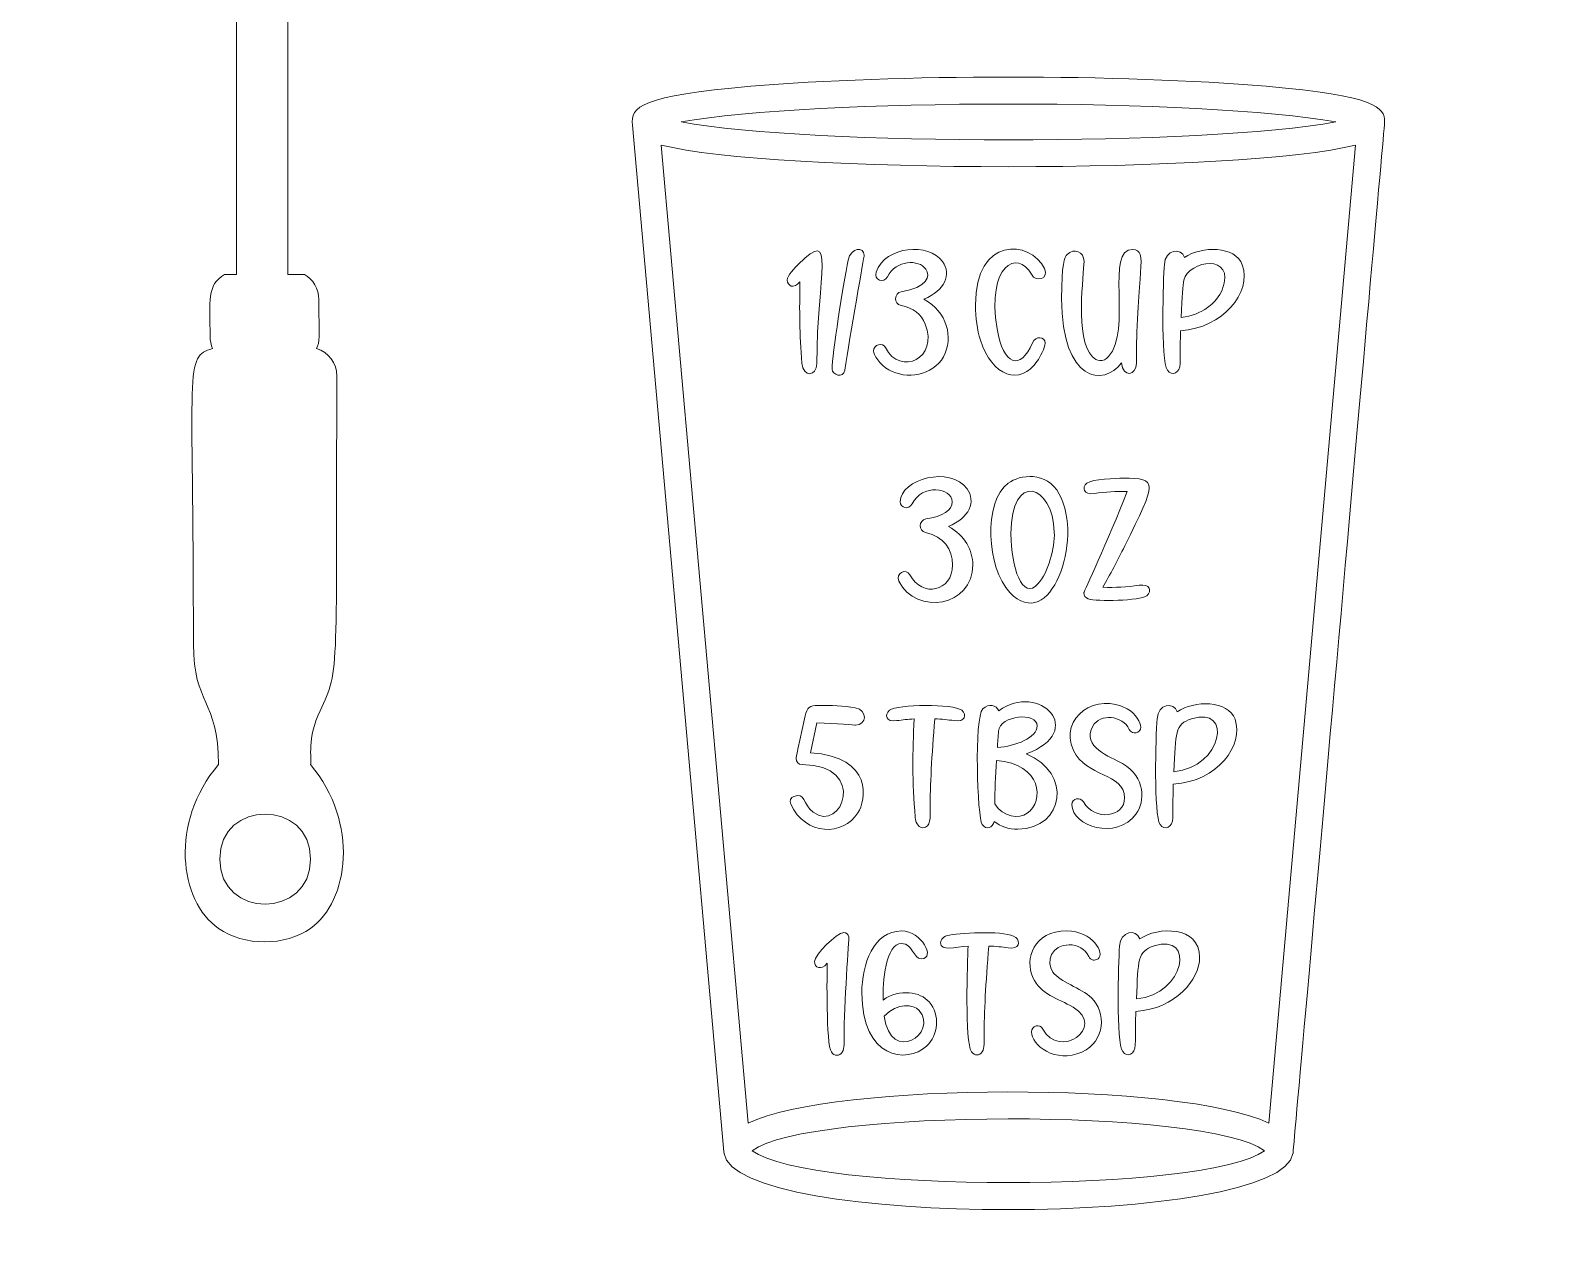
# Model space of a CAD drawing. Header units: inches. Extents: x -3.39 to 2.61, y -15.49 to -9.49.
# Drawn here: x -1.455 to 0.297, y -14.111 to -12.691 of the extents above; entities that cross this region are included whole.
import ezdxf

# ---------------------------------------------------------------- set-up
doc = ezdxf.new("R2010")
doc.units = ezdxf.units.IN
doc.header["$MEASUREMENT"] = 0
doc.layers.add('_U+0421_U+043B_U+043E_U+0439 1', color=7, linetype='Continuous')

msp = doc.modelspace()

# ---------------------------------------------------------------- linework, layer by layer
at = {"layer": '_U+0421_U+043B_U+043E_U+0439 1', "color": 1, "lineweight": 9, "true_color": 0xff0000}
msp.add_open_spline([(2.6111, -12.4861), (2.6111, -14.143), (1.268, -15.4861), (-0.3889, -15.4861), (-2.0457, -15.4861), (-3.3889, -14.143), (-3.3889, -12.4861), (-3.3889, -10.8293), (-2.0457, -9.4861), (-0.3889, -9.4861), (1.268, -9.4861), (2.6111, -10.8293), (2.6111, -12.4861)], degree=3, knots=[0, 0, 0, 0, 1, 1, 1, 2, 2, 2, 3, 3, 3, 4, 4, 4, 4], dxfattribs=at)
at = {"layer": '_U+0421_U+043B_U+043E_U+0439 1', "color": 7, "lineweight": 9, "true_color": 0xffffff}
for points, knots in [([(-0.9325, -11.8832), (-0.9325, -11.6248), (-1.0436, -11.4165), (-1.1825, -11.4165), (-1.3214, -11.4165), (-1.4325, -11.6248), (-1.4325, -11.8832), (-1.4325, -12.1234), (-1.3395, -12.2151), (-1.2158, -12.2262), (-1.2158, -12.2262), (-1.2158, -12.9748), (-1.2158, -12.9748), (-1.2158, -12.9748), (-1.2297, -12.9748), (-1.2297, -12.9748), (-1.2506, -12.9873), (-1.2464, -13.0054), (-1.2464, -13.047), (-1.2464, -13.0512), (-1.245, -13.0568), (-1.2436, -13.0609), (-1.2769, -13.0709), (-1.2658, -13.0788), (-1.2658, -13.404), (-1.2658, -13.4757), (-1.2367, -13.4675), (-1.2367, -13.5443), (-1.2936, -13.6109), (-1.2825, -13.7026), (-1.2367, -13.7345), (-1.2075, -13.7554), (-1.1589, -13.7554), (-1.1297, -13.7345), (-1.0853, -13.7026), (-1.0728, -13.6123), (-1.1297, -13.5443), (-1.1283, -13.5373), (-1.1339, -13.5137), (-1.1186, -13.4818), (-1.095, -13.4332), (-1.1006, -13.4332), (-1.0992, -13.0929), (-1.0992, -13.0776), (-1.1089, -13.0651), (-1.1228, -13.0609), (-1.1186, -13.0526), (-1.12, -13.0512), (-1.12, -13.004), (-1.12, -12.9915), (-1.127, -12.9804), (-1.1367, -12.9748), (-1.1367, -12.9748), (-1.1561, -12.9748), (-1.1561, -12.9748), (-1.1561, -12.9748), (-1.1561, -12.2262), (-1.1561, -12.2262), (-1.0325, -12.2137), (-0.9325, -12.1207), (-0.9325, -11.8832)], [0, 0, 0, 0, 1, 1, 1, 2, 2, 2, 3, 3, 3, 4, 4, 4, 5, 5, 5, 6, 6, 6, 7, 7, 7, 8, 8, 8, 9, 9, 9, 10, 10, 10, 11, 11, 11, 12, 12, 12, 13, 13, 13, 14, 14, 14, 15, 15, 15, 16, 16, 16, 17, 17, 17, 18, 18, 18, 19, 19, 19, 20, 20, 20, 20]), ([(0.0114, -13.996), (0.0114, -13.996), (0.0116, -13.996), (0.0116, -13.996), (0.0117, -13.9948), (0.118, -12.7988), (0.118, -12.7977), (0.118, -12.7805), (0.1081, -12.7674), (-0.0197, -12.7563), (-0.1852, -12.742), (-0.4527, -12.742), (-0.6183, -12.7563), (-0.7456, -12.7674), (-0.7586, -12.78), (-0.7557, -12.8014), (-0.7557, -12.8014), (-0.6497, -13.9942), (-0.6497, -13.9942), (-0.6497, -13.9942), (-0.6494, -13.996), (-0.6494, -13.996), (-0.6494, -13.996), (-0.6494, -13.996), (-0.6494, -13.996), (-0.6374, -14.0835), (-0.0005, -14.0825), (0.0114, -13.996)], [0, 0, 0, 0, 1, 1, 1, 2, 2, 2, 3, 3, 3, 4, 4, 4, 5, 5, 5, 6, 6, 6, 7, 7, 7, 8, 8, 8, 9, 9, 9, 9]), ([(-0.6991, -12.7977), (-0.5469, -12.77), (-0.0913, -12.7699), (0.0612, -12.7977), (-0.091, -12.8254), (-0.5467, -12.8255), (-0.6991, -12.7977)], [0, 0, 0, 0, 1, 1, 1, 2, 2, 2, 2]), ([(-0.6213, -13.9607), (-0.6213, -13.9607), (-0.7223, -12.8245), (-0.7223, -12.8245), (-0.5935, -12.858), (-0.0445, -12.8581), (0.0843, -12.8245), (0.0843, -12.8245), (-0.0167, -13.9607), (-0.0167, -13.9607), (-0.1182, -13.9119), (-0.5219, -13.913), (-0.6213, -13.9607)], [0, 0, 0, 0, 1, 1, 1, 2, 2, 2, 3, 3, 3, 4, 4, 4, 4]), ([(-0.5759, -12.9814), (-0.5759, -12.9762), (-0.5668, -12.9668), (-0.5632, -12.9631), (-0.5179, -12.9179), (-0.5416, -12.9743), (-0.5416, -13.0786), (-0.5416, -13.0931), (-0.5575, -13.0952), (-0.5589, -13.0778), (-0.5617, -13.0443), (-0.5619, -13.0163), (-0.5612, -12.9835), (-0.5684, -12.9922), (-0.5759, -12.9883), (-0.5759, -12.9814)], [0, 0, 0, 0, 1, 1, 1, 2, 2, 2, 3, 3, 3, 4, 4, 4, 5, 5, 5, 5]), ([(-0.3516, -13.0512), (-0.3554, -13.0392), (-0.3573, -13.0254), (-0.3573, -13.0104), (-0.3573, -12.9299), (-0.2936, -12.9345), (-0.2771, -12.9681), (-0.2718, -12.9795), (-0.2865, -12.9849), (-0.2922, -12.9747), (-0.3083, -12.9451), (-0.3446, -12.964), (-0.3322, -13.0381), (-0.325, -13.0803), (-0.305, -13.0873), (-0.2911, -13.0544), (-0.2877, -13.0461), (-0.2763, -13.0464), (-0.2763, -13.0547), (-0.2763, -13.06), (-0.2825, -13.0711), (-0.2855, -13.0755), (-0.3051, -13.1048), (-0.3384, -13.0934), (-0.3516, -13.0512)], [0, 0, 0, 0, 1, 1, 1, 2, 2, 2, 3, 3, 3, 4, 4, 4, 5, 5, 5, 6, 6, 6, 7, 7, 7, 8, 8, 8, 8]), ([(-0.5238, -13.0849), (-0.5238, -13.0681), (-0.5111, -12.9864), (-0.5052, -12.9584), (-0.502, -12.9431), (-0.4866, -12.9424), (-0.4866, -12.9525), (-0.4866, -12.9525), (-0.5031, -13.0474), (-0.5092, -13.086), (-0.5108, -13.0961), (-0.5238, -13.0915), (-0.5238, -13.0849)], [0, 0, 0, 0, 1, 1, 1, 2, 2, 2, 3, 3, 3, 4, 4, 4, 4]), ([(-0.4728, -12.9723), (-0.4616, -12.941), (-0.4113, -12.9379), (-0.3956, -12.9599), (-0.3848, -12.9748), (-0.3929, -12.9937), (-0.4172, -13.0036), (-0.3902, -13.0183), (-0.3824, -13.0484), (-0.3944, -13.0704), (-0.4069, -13.0926), (-0.4376, -13.0972), (-0.4579, -13.0857), (-0.4688, -13.0796), (-0.4757, -13.0676), (-0.4757, -13.0638), (-0.4757, -13.0562), (-0.4652, -13.0533), (-0.462, -13.0598), (-0.4443, -13.0937), (-0.3997, -13.072), (-0.4156, -13.0325), (-0.4202, -13.0209), (-0.4294, -13.0138), (-0.4437, -13.011), (-0.4525, -13.0091), (-0.4518, -12.9963), (-0.4437, -12.995), (-0.4129, -12.9902), (-0.4094, -12.9768), (-0.4151, -12.9686), (-0.423, -12.9571), (-0.4496, -12.9577), (-0.4595, -12.9775), (-0.4637, -12.9861), (-0.4757, -12.9811), (-0.4728, -12.9723)], [0, 0, 0, 0, 1, 1, 1, 2, 2, 2, 3, 3, 3, 4, 4, 4, 5, 5, 5, 6, 6, 6, 7, 7, 7, 8, 8, 8, 9, 9, 9, 10, 10, 10, 11, 11, 11, 12, 12, 12, 12]), ([(-0.2572, -13.0027), (-0.2572, -12.963), (-0.254, -12.9546), (-0.2509, -12.9516), (-0.2425, -12.9438), (-0.2312, -12.9484), (-0.2312, -12.9598), (-0.2312, -12.9737), (-0.2422, -13.0492), (-0.2215, -13.0704), (-0.2168, -13.0754), (-0.2089, -13.0772), (-0.2026, -13.0702), (-0.1754, -13.0402), (-0.2067, -12.9447), (-0.1748, -12.9458), (-0.1556, -12.9465), (-0.1704, -12.972), (-0.1704, -13.0781), (-0.1704, -13.0926), (-0.1859, -13.0949), (-0.1877, -13.0777), (-0.2077, -13.105), (-0.2572, -13.1008), (-0.2572, -13.0027)], [0, 0, 0, 0, 1, 1, 1, 2, 2, 2, 3, 3, 3, 4, 4, 4, 5, 5, 5, 6, 6, 6, 7, 7, 7, 8, 8, 8, 8]), ([(-0.1343, -13.0861), (-0.1343, -13.0861), (-0.1343, -13.0861), (-0.1343, -13.0861), (-0.1292, -13.0933), (-0.1196, -13.0895), (-0.1196, -13.0782), (-0.1196, -13.0631), (-0.1194, -13.0509), (-0.1191, -13.0402), (-0.0703, -13.0371), (-0.0358, -12.996), (-0.0473, -12.9638), (-0.0555, -12.9414), (-0.0947, -12.9416), (-0.1145, -12.9551), (-0.1183, -12.943), (-0.1369, -12.9456), (-0.1379, -12.9633), (-0.1391, -12.9797), (-0.1423, -13.0747), (-0.1343, -13.0861)], [0, 0, 0, 0, 1, 1, 1, 2, 2, 2, 3, 3, 3, 4, 4, 4, 5, 5, 5, 6, 6, 6, 7, 7, 7, 7]), ([(-0.0708, -12.9926), (-0.0766, -13.0073), (-0.0943, -13.0225), (-0.1183, -13.0247), (-0.1171, -13.0001), (-0.1164, -12.9872), (-0.1152, -12.9816), (-0.1103, -12.9583), (-0.0538, -12.9494), (-0.0708, -12.9926)], [0, 0, 0, 0, 1, 1, 1, 2, 2, 2, 3, 3, 3, 3]), ([(-0.3671, -13.2237), (-0.3563, -13.2387), (-0.3644, -13.2576), (-0.3887, -13.2675), (-0.3696, -13.2779), (-0.3604, -13.2957), (-0.3604, -13.3122), (-0.3604, -13.3605), (-0.426, -13.3718), (-0.4464, -13.331), (-0.4508, -13.3219), (-0.4374, -13.3157), (-0.4335, -13.3237), (-0.4192, -13.351), (-0.3839, -13.3433), (-0.3839, -13.3123), (-0.3839, -13.2941), (-0.394, -13.2791), (-0.4152, -13.2748), (-0.4241, -13.2729), (-0.4232, -13.2602), (-0.4151, -13.2589), (-0.3948, -13.2557), (-0.3844, -13.249), (-0.3844, -13.2389), (-0.3844, -13.222), (-0.4192, -13.2178), (-0.431, -13.2414), (-0.4348, -13.2491), (-0.4447, -13.246), (-0.4447, -13.239), (-0.4447, -13.2121), (-0.3862, -13.197), (-0.3671, -13.2237)], [0, 0, 0, 0, 1, 1, 1, 2, 2, 2, 3, 3, 3, 4, 4, 4, 5, 5, 5, 6, 6, 6, 7, 7, 7, 8, 8, 8, 9, 9, 9, 10, 10, 10, 11, 11, 11, 11]), ([(-0.26, -13.2299), (-0.2748, -13.203), (-0.3056, -13.2071), (-0.3195, -13.2175), (-0.3483, -13.2389), (-0.3443, -13.316), (-0.3174, -13.3443), (-0.2706, -13.3935), (-0.231, -13.2833), (-0.26, -13.2299)], [0, 0, 0, 0, 1, 1, 1, 2, 2, 2, 3, 3, 3, 3]), ([(-0.3161, -13.276), (-0.3161, -13.2029), (-0.2675, -13.2182), (-0.2657, -13.2742), (-0.2651, -13.2931), (-0.2724, -13.3204), (-0.2848, -13.3343), (-0.3025, -13.3542), (-0.3161, -13.3154), (-0.3161, -13.276)], [0, 0, 0, 0, 1, 1, 1, 2, 2, 2, 3, 3, 3, 3]), ([(-0.1859, -13.2116), (-0.1445, -13.2116), (-0.1467, -13.215), (-0.1839, -13.2903), (-0.1924, -13.3074), (-0.2009, -13.3235), (-0.2094, -13.3383), (-0.1953, -13.3386), (-0.1813, -13.3382), (-0.1672, -13.3359), (-0.1542, -13.3339), (-0.1521, -13.3428), (-0.1584, -13.348), (-0.1657, -13.3541), (-0.217, -13.3551), (-0.2263, -13.3517), (-0.2296, -13.3505), (-0.2315, -13.3479), (-0.2315, -13.3445), (-0.2315, -13.3445), (-0.2035, -13.2842), (-0.181, -13.227), (-0.1939, -13.2269), (-0.2061, -13.2273), (-0.2191, -13.2293), (-0.2316, -13.2314), (-0.2342, -13.2224), (-0.2278, -13.2173), (-0.2217, -13.2123), (-0.1937, -13.2116), (-0.1859, -13.2116)], [0, 0, 0, 0, 1, 1, 1, 2, 2, 2, 3, 3, 3, 4, 4, 4, 5, 5, 5, 6, 6, 6, 7, 7, 7, 8, 8, 8, 9, 9, 9, 10, 10, 10, 10]), ([(-0.3302, -13.4816), (-0.3332, -13.4749), (-0.342, -13.473), (-0.3487, -13.4794), (-0.3592, -13.4896), (-0.355, -13.6062), (-0.3496, -13.6139), (-0.345, -13.6204), (-0.3374, -13.6177), (-0.3355, -13.6103), (-0.3281, -13.6159), (-0.3188, -13.6193), (-0.3081, -13.6193), (-0.254, -13.6183), (-0.2442, -13.5536), (-0.2986, -13.5319), (-0.2266, -13.5054), (-0.2832, -13.4478), (-0.3302, -13.4816)], [0, 0, 0, 0, 1, 1, 1, 2, 2, 2, 3, 3, 3, 4, 4, 4, 5, 5, 5, 6, 6, 6, 6]), ([(-0.1705, -13.6013), (-0.1937, -13.6332), (-0.2452, -13.6155), (-0.2452, -13.5909), (-0.2452, -13.5838), (-0.2357, -13.5809), (-0.2319, -13.5876), (-0.2188, -13.6105), (-0.184, -13.6054), (-0.184, -13.5828), (-0.1843, -13.5537), (-0.2292, -13.559), (-0.2435, -13.5277), (-0.2609, -13.489), (-0.2161, -13.4594), (-0.1809, -13.4796), (-0.171, -13.4854), (-0.1652, -13.4958), (-0.1652, -13.5007), (-0.1652, -13.5075), (-0.1751, -13.5106), (-0.1786, -13.5033), (-0.1865, -13.4868), (-0.2127, -13.4846), (-0.221, -13.4996), (-0.2347, -13.5241), (-0.2006, -13.5349), (-0.1866, -13.543), (-0.1593, -13.5588), (-0.1604, -13.5874), (-0.1705, -13.6013)], [0, 0, 0, 0, 1, 1, 1, 2, 2, 2, 3, 3, 3, 4, 4, 4, 5, 5, 5, 6, 6, 6, 7, 7, 7, 8, 8, 8, 9, 9, 9, 10, 10, 10, 10]), ([(-0.4938, -13.6004), (-0.511, -13.6272), (-0.5547, -13.6276), (-0.5718, -13.5901), (-0.5737, -13.586), (-0.5721, -13.5827), (-0.5685, -13.5812), (-0.5551, -13.5756), (-0.5579, -13.5906), (-0.5459, -13.5996), (-0.5126, -13.6247), (-0.4817, -13.5443), (-0.5587, -13.5443), (-0.5631, -13.5443), (-0.5656, -13.5409), (-0.5656, -13.5371), (-0.5656, -13.5366), (-0.5656, -13.5363), (-0.5553, -13.4875), (-0.5533, -13.4782), (-0.5491, -13.4755), (-0.5403, -13.4755), (-0.5243, -13.4755), (-0.5108, -13.4757), (-0.497, -13.4782), (-0.4818, -13.4811), (-0.484, -13.4984), (-0.4965, -13.4984), (-0.4965, -13.4984), (-0.5195, -13.4962), (-0.5415, -13.4959), (-0.5415, -13.4959), (-0.5489, -13.5304), (-0.5489, -13.5304), (-0.475, -13.5356), (-0.4846, -13.5861), (-0.4938, -13.6004)], [0, 0, 0, 0, 1, 1, 1, 2, 2, 2, 3, 3, 3, 4, 4, 4, 5, 5, 5, 6, 6, 6, 7, 7, 7, 8, 8, 8, 9, 9, 9, 10, 10, 10, 11, 11, 11, 12, 12, 12, 12]), ([(-0.382, -13.4932), (-0.3889, -13.4921), (-0.3965, -13.4914), (-0.4045, -13.4911), (-0.4081, -13.5341), (-0.41, -13.5692), (-0.41, -13.5952), (-0.41, -13.6048), (-0.4087, -13.6176), (-0.4184, -13.6176), (-0.4222, -13.6176), (-0.4265, -13.6142), (-0.4273, -13.6053), (-0.4307, -13.5646), (-0.4306, -13.5292), (-0.4285, -13.4912), (-0.4356, -13.4916), (-0.4423, -13.4922), (-0.4486, -13.4932), (-0.4615, -13.4952), (-0.4634, -13.4862), (-0.4573, -13.4812), (-0.448, -13.4737), (-0.3827, -13.4735), (-0.3733, -13.4812), (-0.3733, -13.4812), (-0.3733, -13.4812), (-0.3733, -13.4812), (-0.367, -13.4863), (-0.3694, -13.4952), (-0.382, -13.4932)], [0, 0, 0, 0, 1, 1, 1, 2, 2, 2, 3, 3, 3, 4, 4, 4, 5, 5, 5, 6, 6, 6, 7, 7, 7, 8, 8, 8, 9, 9, 9, 10, 10, 10, 10]), ([(-0.1229, -13.4829), (-0.1267, -13.4709), (-0.1453, -13.4733), (-0.1464, -13.4911), (-0.1478, -13.5117), (-0.1505, -13.6029), (-0.1428, -13.6139), (-0.1377, -13.6211), (-0.128, -13.6173), (-0.128, -13.606), (-0.128, -13.5909), (-0.1279, -13.5778), (-0.1275, -13.567), (-0.0755, -13.5638), (-0.0452, -13.5213), (-0.0558, -13.4916), (-0.0639, -13.4692), (-0.1031, -13.4694), (-0.1229, -13.4829)], [0, 0, 0, 0, 1, 1, 1, 2, 2, 2, 3, 3, 3, 4, 4, 4, 5, 5, 5, 6, 6, 6, 6]), ([(-0.1268, -13.5525), (-0.1246, -13.5073), (-0.1259, -13.4973), (-0.1062, -13.491), (-0.0581, -13.4754), (-0.07, -13.5473), (-0.1268, -13.5525)], [0, 0, 0, 0, 1, 1, 1, 2, 2, 2, 2]), ([(-0.3319, -13.5245), (-0.3315, -13.5181), (-0.331, -13.5118), (-0.3305, -13.5055), (-0.329, -13.4865), (-0.2856, -13.483), (-0.2856, -13.4993), (-0.2856, -13.5132), (-0.3107, -13.5227), (-0.3319, -13.5245)], [0, 0, 0, 0, 1, 1, 1, 2, 2, 2, 3, 3, 3, 3]), ([(-0.2972, -13.6007), (-0.3069, -13.6074), (-0.3251, -13.6055), (-0.3349, -13.59), (-0.3348, -13.5747), (-0.3342, -13.5578), (-0.333, -13.5396), (-0.2801, -13.5432), (-0.277, -13.5868), (-0.2972, -13.6007)], [0, 0, 0, 0, 1, 1, 1, 2, 2, 2, 3, 3, 3, 3]), ([(-1.1297, -13.654), (-1.1297, -13.7237), (-1.2353, -13.7239), (-1.2353, -13.654), (-1.2353, -13.5843), (-1.1297, -13.5841), (-1.1297, -13.654)], [0, 0, 0, 0, 1, 1, 1, 2, 2, 2, 2]), ([(-0.5043, -13.7444), (-0.5043, -13.7444), (-0.5099, -13.8262), (-0.5099, -13.8595), (-0.5099, -13.8649), (-0.5091, -13.8742), (-0.5121, -13.8783), (-0.5154, -13.8829), (-0.5211, -13.8832), (-0.5247, -13.8781), (-0.531, -13.8692), (-0.5298, -13.786), (-0.5295, -13.7751), (-0.5367, -13.7839), (-0.5443, -13.7799), (-0.5443, -13.773), (-0.5443, -13.7653), (-0.5183, -13.7394), (-0.5103, -13.7394), (-0.5072, -13.7394), (-0.5048, -13.7413), (-0.5043, -13.7444)], [0, 0, 0, 0, 1, 1, 1, 2, 2, 2, 3, 3, 3, 4, 4, 4, 5, 5, 5, 6, 6, 6, 7, 7, 7, 7]), ([(-0.4646, -13.8177), (-0.4651, -13.7979), (-0.4617, -13.7519), (-0.4431, -13.7519), (-0.4301, -13.7519), (-0.4296, -13.7698), (-0.4203, -13.7698), (-0.4029, -13.7698), (-0.4199, -13.7375), (-0.4431, -13.7375), (-0.476, -13.7375), (-0.4893, -13.7765), (-0.4893, -13.8094), (-0.4893, -13.8858), (-0.4374, -13.8923), (-0.4141, -13.8712), (-0.4004, -13.8587), (-0.3981, -13.8352), (-0.4112, -13.8198), (-0.4212, -13.8083), (-0.4449, -13.8041), (-0.4646, -13.8177)], [0, 0, 0, 0, 1, 1, 1, 2, 2, 2, 3, 3, 3, 4, 4, 4, 5, 5, 5, 6, 6, 6, 7, 7, 7, 7]), ([(-0.3193, -13.7571), (-0.3262, -13.756), (-0.3338, -13.7553), (-0.3418, -13.755), (-0.3454, -13.798), (-0.3473, -13.833), (-0.3473, -13.8591), (-0.3473, -13.8646), (-0.3464, -13.8738), (-0.3495, -13.8779), (-0.3528, -13.8825), (-0.3583, -13.8829), (-0.362, -13.8778), (-0.3697, -13.8672), (-0.3668, -13.7733), (-0.3658, -13.7551), (-0.3815, -13.7559), (-0.3978, -13.7616), (-0.3978, -13.7511), (-0.3978, -13.7476), (-0.3948, -13.7434), (-0.3875, -13.7422), (-0.3711, -13.7393), (-0.3206, -13.737), (-0.3106, -13.745), (-0.3106, -13.745), (-0.3106, -13.745), (-0.3106, -13.745), (-0.3043, -13.7502), (-0.3066, -13.759), (-0.3193, -13.7571)], [0, 0, 0, 0, 1, 1, 1, 2, 2, 2, 3, 3, 3, 4, 4, 4, 5, 5, 5, 6, 6, 6, 7, 7, 7, 8, 8, 8, 9, 9, 9, 10, 10, 10, 10]), ([(-0.2336, -13.8782), (-0.2648, -13.8922), (-0.2923, -13.8696), (-0.2923, -13.8548), (-0.2923, -13.8477), (-0.2825, -13.8446), (-0.2789, -13.8515), (-0.2602, -13.8874), (-0.2051, -13.8497), (-0.2439, -13.8262), (-0.2616, -13.8155), (-0.2815, -13.8114), (-0.2905, -13.7916), (-0.3003, -13.7698), (-0.2902, -13.7375), (-0.251, -13.7375), (-0.2213, -13.7375), (-0.2066, -13.7635), (-0.2149, -13.7698), (-0.2184, -13.7724), (-0.2234, -13.7719), (-0.2257, -13.7672), (-0.2297, -13.7587), (-0.2391, -13.7535), (-0.2484, -13.7535), (-0.2689, -13.7535), (-0.276, -13.773), (-0.2674, -13.7853), (-0.2596, -13.7965), (-0.2345, -13.8038), (-0.2226, -13.8152), (-0.2226, -13.8152), (-0.2226, -13.8152), (-0.2226, -13.8152), (-0.2054, -13.8318), (-0.2061, -13.8657), (-0.2336, -13.8782)], [0, 0, 0, 0, 1, 1, 1, 2, 2, 2, 3, 3, 3, 4, 4, 4, 5, 5, 5, 6, 6, 6, 7, 7, 7, 8, 8, 8, 9, 9, 9, 10, 10, 10, 11, 11, 11, 12, 12, 12, 12]), ([(-0.1665, -13.7468), (-0.1704, -13.7347), (-0.1889, -13.7374), (-0.19, -13.755), (-0.1914, -13.776), (-0.194, -13.8667), (-0.1863, -13.8777), (-0.1813, -13.885), (-0.1716, -13.8812), (-0.1716, -13.8699), (-0.1716, -13.8548), (-0.1714, -13.8417), (-0.171, -13.8309), (-0.1253, -13.828), (-0.0969, -13.7943), (-0.0969, -13.7681), (-0.0969, -13.7313), (-0.1454, -13.7323), (-0.1665, -13.7468)], [0, 0, 0, 0, 1, 1, 1, 2, 2, 2, 3, 3, 3, 4, 4, 4, 5, 5, 5, 6, 6, 6, 6]), ([(-0.1703, -13.8164), (-0.1682, -13.771), (-0.1694, -13.7612), (-0.1497, -13.7549), (-0.1017, -13.7392), (-0.1135, -13.8112), (-0.1703, -13.8164)], [0, 0, 0, 0, 1, 1, 1, 2, 2, 2, 2]), ([(-0.4633, -13.8364), (-0.4477, -13.8205), (-0.4293, -13.8223), (-0.4227, -13.8299), (-0.4002, -13.8559), (-0.4554, -13.8938), (-0.4633, -13.8364)], [0, 0, 0, 0, 1, 1, 1, 2, 2, 2, 2]), ([(-0.0214, -13.9928), (-0.0872, -14.042), (-0.5502, -14.0424), (-0.6166, -13.9928), (-0.5508, -13.9437), (-0.0878, -13.9432), (-0.0214, -13.9928)], [0, 0, 0, 0, 1, 1, 1, 2, 2, 2, 2])]:
    msp.add_open_spline(points, degree=3, knots=knots, dxfattribs=at)

doc.saveas('drawing.dxf')
